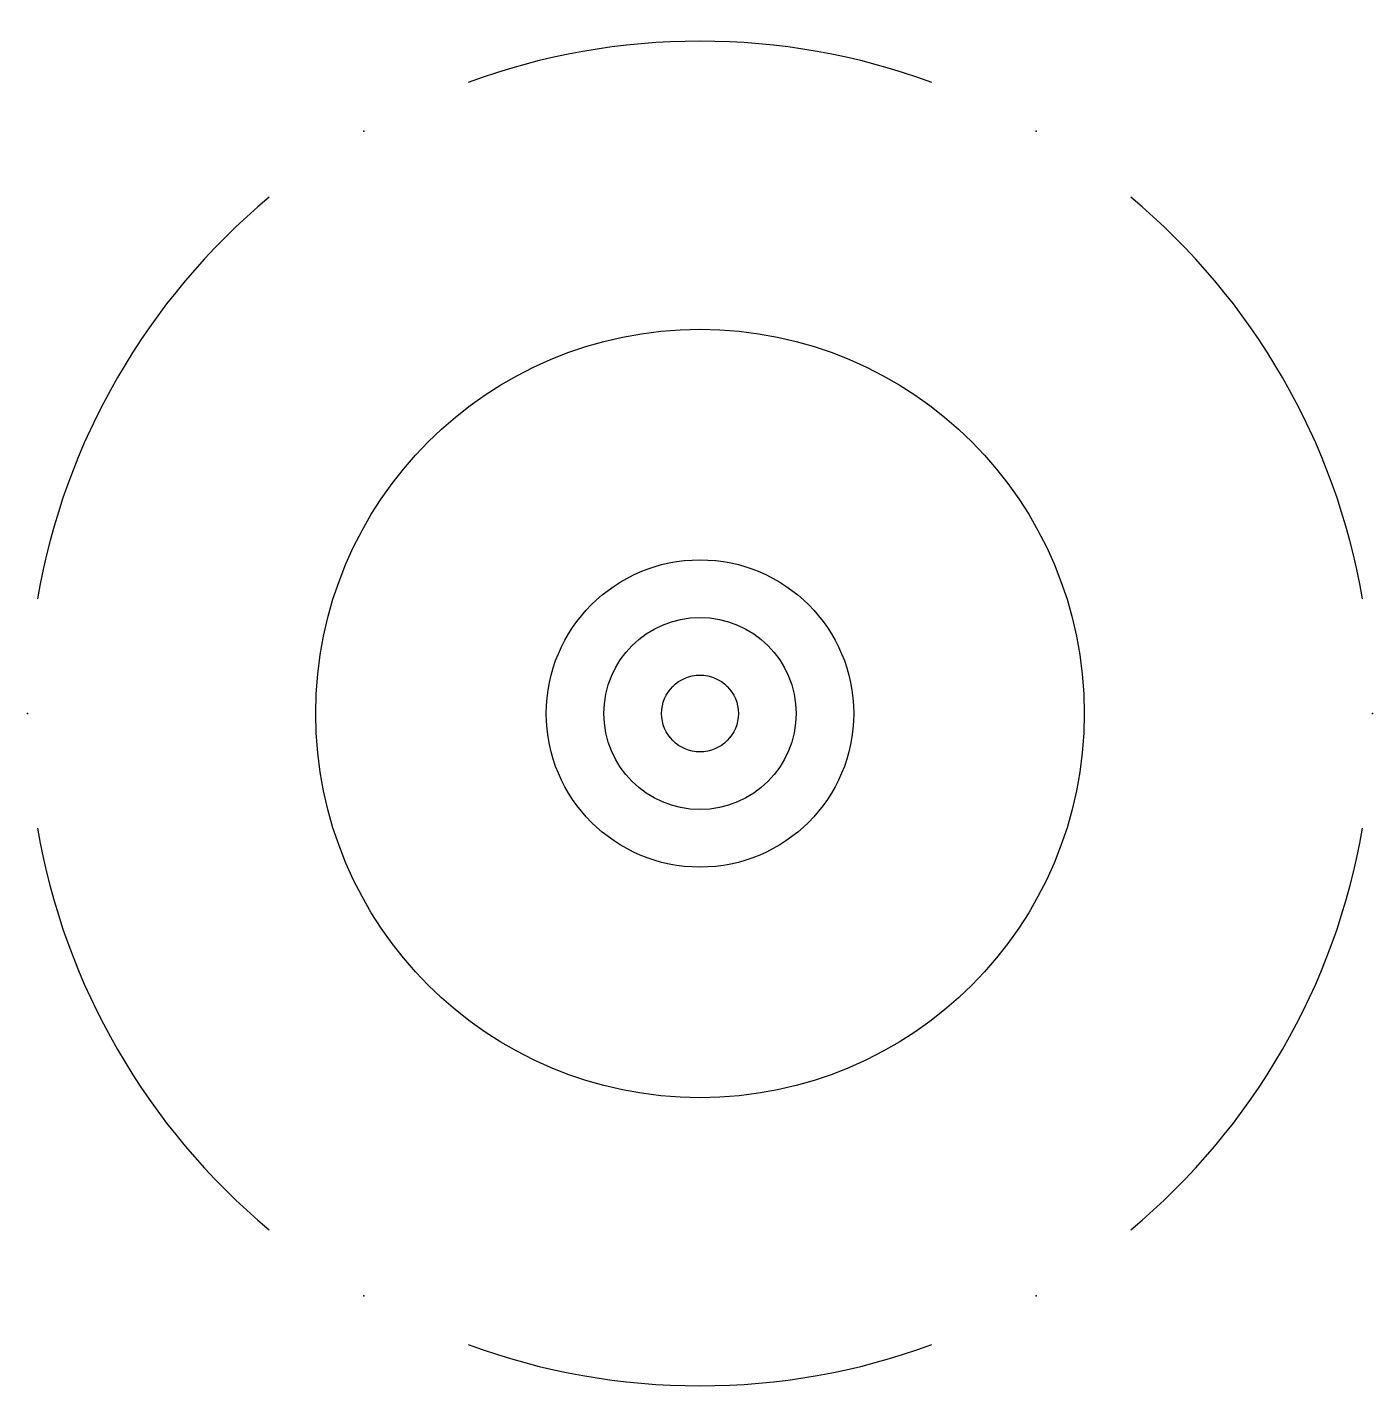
# Model space of a CAD drawing. Header units: millimetres. Extents: x -1.75 to 1.75, y -1.79 to 1.79.
import ezdxf

# ---------------------------------------------------------------- set-up
doc = ezdxf.new("R2010")
doc.units = ezdxf.units.MM
doc.layers.add('jidou1', color=3, linetype='Continuous')

# ---------------------------------------------------------------- blocks, each defined once
blk = doc.blocks.new('A$C147aae17')
at = {"layer": 'jidou1', "color": 3, "linetype": 'Continuous'}
for start, end in [(69.8342, 110.1658), (129.8342, 170.1658), (9.8342, 50.1658), (189.8342, 230.1658), (309.8342, 350.1658), (249.8342, 290.1658)]:
    blk.add_arc((0, 0), 1.75, start, end, dxfattribs=at)
for p in [(-0.875, 1.5155), (0.875, 1.5155), (-1.75, 0), (1.75, 0), (-0.875, -1.5155), (0.875, -1.5155)]:
    blk.add_point(p, dxfattribs=at)

msp = doc.modelspace()

# ---------------------------------------------------------------- linework, layer by layer
at = {"layer": 'jidou1', "color": 3, "linetype": 'Continuous'}
for radius in [1, 0.4, 0.25, 0.1]:
    msp.add_circle((0, 0), radius, dxfattribs=at)

# ---------------------------------------------------------------- block references
msp.add_blockref('A$C147aae17', (0, 0), dxfattribs=at)

doc.saveas('drawing.dxf')
